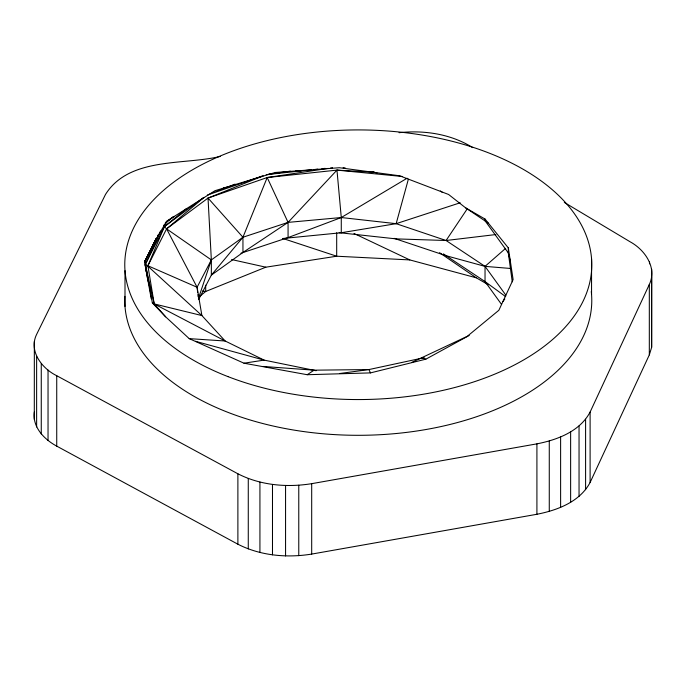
<?xml version="1.0" encoding="UTF-8"?>
<svg xmlns="http://www.w3.org/2000/svg" width="686" height="686" viewBox="0 0 686 686"><rect width="100%" height="100%" fill="white"/><g stroke="black" fill="none" stroke-linecap="round" stroke-linejoin="round"><path stroke-width="1.03" d="M220.42 156.382C183.651 165.36 129.277 156.657 105.498 194.438L36.761 334.108C28.28 350.88 41.863 368.502 56.732 375.714L237.888 473.786C260.466 485.362 286.877 487.677 311.693 483.673L536.915 443.859C557.324 439.846 579.799 431.477 590.114 412.046L649.316 284.476C657.368 267.703 644.883 249.85 630.245 241.866L564.312 202.421M651.7 269.272L651.64 347.348L649.316 354.894L590.114 482.464C579.799 501.895 557.324 510.264 536.915 514.277L311.693 554.091C286.877 558.095 260.466 555.771 237.888 544.204L56.732 446.132C44.333 439.486 32.208 427.164 34.343 411.952M282.804 238.496L341.276 232.743L396.156 223.679L408.384 179.157M198.443 298.41L211.348 259.917L208.03 198.074L263.227 175.856M328.337 168.387L267.197 177.528L242.947 237.245L211.348 275.129L198.563 299.636M156.365 238.162L144.617 261.786L154.196 303.924L165.643 316.829L189.216 338.635L243.984 363.203L307.234 374.719L370.457 372.901L425.852 359.172L469.181 335.471M160.515 231.036L145.501 264.033L152.361 302.938L165.643 316.829M156.399 238.265L144.617 261.786L156.485 238.325M157.437 236.447L158.389 234.569M153.055 244.705L166.595 221.252L215.01 190.691L275.086 172.503L339.364 167.727L399.569 175.779L448.601 194.481L465.562 207.807L488.363 223.164M197.671 292.562L197.088 287.254L211.348 259.917L242.947 237.245L288.069 222.384L341.276 217.531L396.156 223.679L446.08 240.503L485.036 266.374L505.865 295.186M339.158 232.683L396.156 238.891L446.08 240.503L467.329 208.724M164.254 225.865L167.59 221.098M502.932 301.506L504.845 298.976M374.333 172.203L336.972 170.119L288.069 222.384L242.947 252.457L211.348 275.129L211.348 259.917L166.595 228.858L164.408 226.663L163.877 225.051M505.659 248.341L485.036 266.374L485.036 281.577L501.577 304.464M203.888 197.525L166.595 228.858L147.902 265.756L154.196 303.924L225.171 341.002L264.127 360.116L316.117 370.723M199.926 296.249L205.697 291.481L265.808 267.188L336.689 256.221L409.791 259.917L476.298 277.813L488.338 284.767M186.703 208.441L164.408 226.663L145.501 264.033L201.89 315.56L225.171 341.002L189.216 338.635M173.661 216.45L165.283 222.95L173.918 216.579M202.902 198.022L164.408 226.663L147.902 265.756L197.088 287.254L201.89 315.56L154.196 303.924L152.361 302.938M402.588 176.508L336.972 170.119L267.197 177.528L208.03 198.074L166.595 228.858L197.088 287.254M307.234 374.719L314.051 370.174L368.931 369.565L424.24 357.655M407.107 178.223L341.276 217.531L288.069 237.588L240.958 253.22M411.566 362.491L467.26 336.329L498.859 310.278L513.119 279.562L508.317 247.878L485.036 219.048L465.562 207.807M235.075 184.131L207.318 195.09L262.189 176.053M167.281 220.978L168.653 220.446M396.156 223.679L460.177 202.782M223.387 187.835L227.495 187.132M243.984 363.203L264.127 360.116L195.45 341.285M330.438 168.07L332.547 167.753M268.286 174.355L290.384 171.148M339.673 373.518L368.931 369.565L370.457 372.901M446.08 240.503L495.841 234.552M266.185 174.664L311.478 169.819M313.588 169.596L317.807 169.15M322.017 168.696L325.181 168.362M399.055 132.69C424.3 129.98 450.985 133.976 472.74 147.627M295.889 170.685L301.24 170.831M263.295 366.461L314.051 370.174M510.461 268.458L485.036 266.374L446.08 255.715L394.116 238.351M343.094 167.736L345.204 167.941M202.542 291.001L205.697 291.481L205.697 285.196M231.611 259.548L265.808 267.188M372.858 171.929L376.966 173.009M422.139 357.955L425.852 359.172M283.026 238.522L336.689 256.221L336.689 232.734M354.002 233.472L409.791 259.917M440.326 190.94L442.067 192.131M443.43 253.897L485.036 281.577L505.728 296.686M439.537 252.68L476.298 277.813M208.03 198.074L242.947 237.245L242.947 252.457M267.197 177.528L288.069 222.384L288.069 237.588M510.375 261.452L508.317 252.945L508.317 247.878M145.098 264.702L151.229 298.796M145.149 264.856L148.005 281.226M512.27 281.817L508.317 252.945L485.036 220.738L485.036 219.048M144.96 260.963L146.221 271.493M197.911 294.688L198.143 296.806M336.972 170.119L341.276 217.531L341.276 232.743M651.64 276.93L651.64 347.348M649.496 261.726L649.496 263.853M649.316 284.476L649.316 354.894M591.555 258.793L591.555 294.543M590.114 412.046L590.114 482.464M585.595 419.275L585.595 489.693M579.044 425.963L579.044 496.381M570.632 431.923L570.632 502.341M560.616 436.982L560.616 507.4M549.272 441.004L549.272 511.422M536.915 443.859L536.915 514.277M311.693 483.673L311.693 554.091M298.77 485.259L298.77 555.677M285.565 485.525L285.565 555.943M272.488 484.453L272.488 554.871M259.925 482.087L259.925 552.504M248.272 478.494L248.272 548.911M237.888 473.786L237.888 544.204M124.998 270.687L124.998 306.436M56.732 375.714L56.732 446.132M48.037 370.063L48.037 440.481M41.263 363.597L41.263 434.015M36.632 356.531L36.632 426.949M34.343 341.534L34.3 419.515M591.263 291.524A233.506 134.816 0 0 1 362.465 435.284A233.506 134.816 0 0 1 124.878 296.352M228.044 376.64A233.506 134.816 0 0 0 591.246 273.911A233.506 134.816 0 0 0 255.544 143.674A233.506 134.816 0 0 0 228.044 376.64"/></g></svg>
